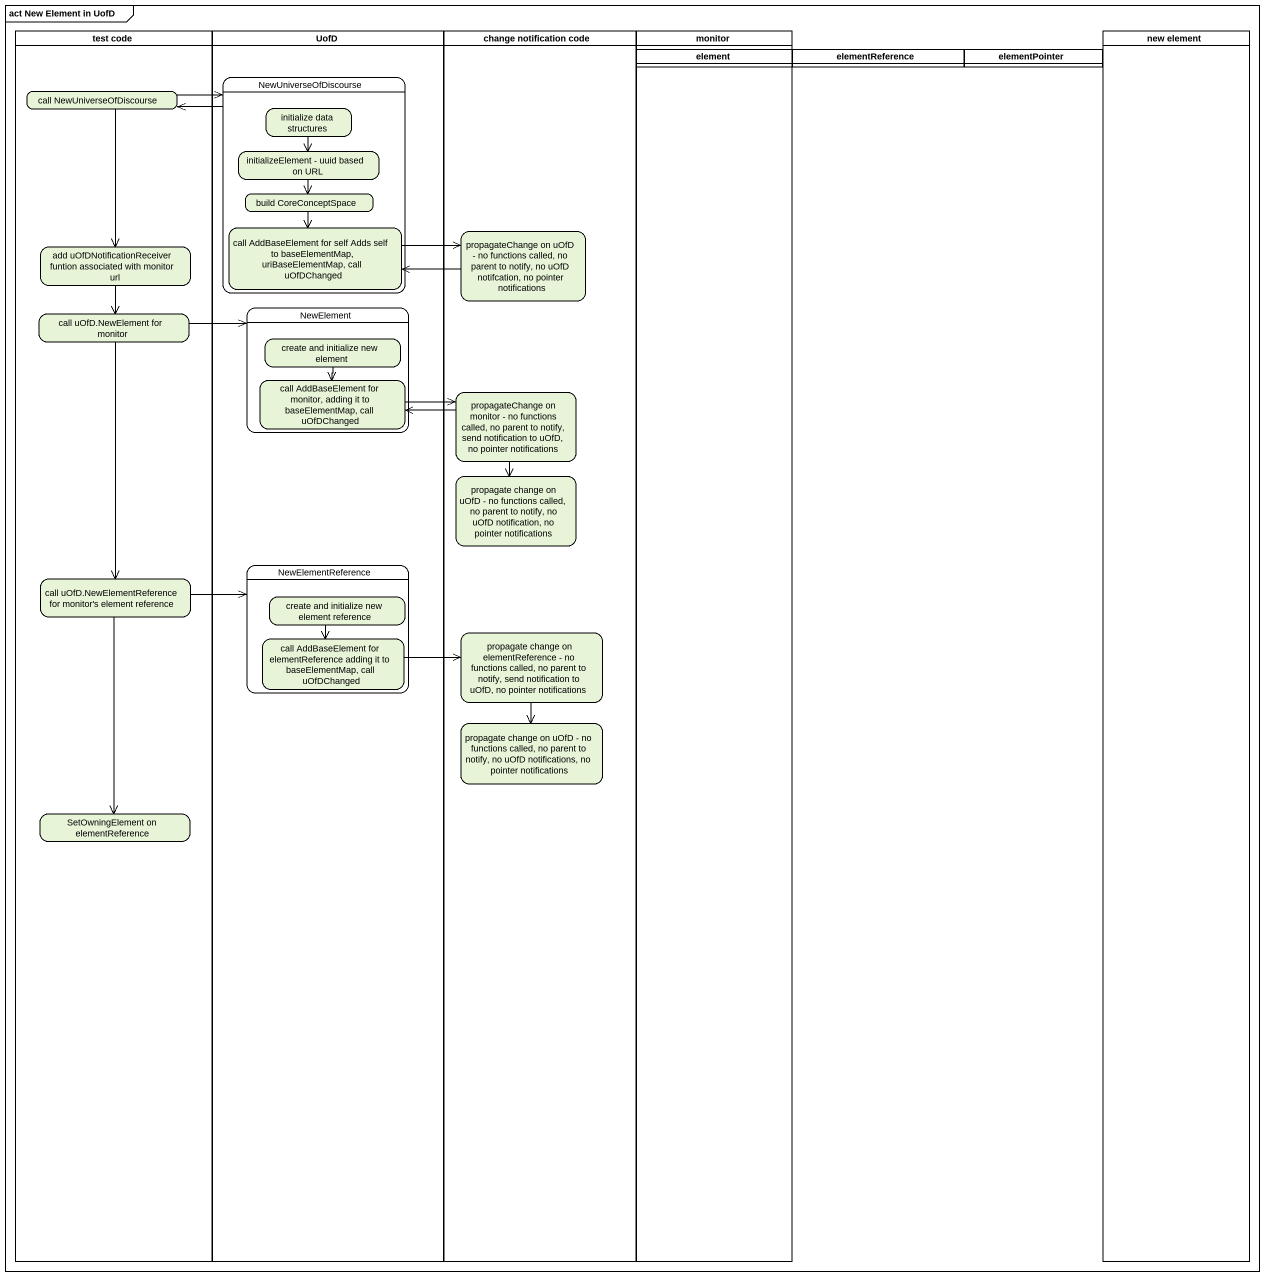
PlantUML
@startuml
mainframe act New Element in UofD
hide empty description
state "test code" as test_code <<partition>> {
  state "call NewUniverseOfDiscourse" as call_NewUniverseOfDiscourse
  state "add uOfDNotificationReceiver funtion associated with monitor url" as add_uOfDNotificationReceiver
  state "call uOfD.NewElement for monitor" as call_uOfD_NewElement_for
  state "call uOfD.NewElementReference for monitor's element reference" as call_uOfD
  state "SetOwningElement on elementReference" as SetOwningElement_on
}
state UofD <<partition>> {
  state NewUniverseOfDiscourse {
    state "initialize data structures" as initialize_data_structures
    state "initializeElement - uuid based on URL" as initializeElement_uuid
    state "call AddBaseElement for self Adds self to baseElementMap, uriBaseElementMap, call uOfDChanged" as call_AddBaseElement_for
    state "build CoreConceptSpace" as build_CoreConceptSpace
  }
  state NewElement {
    state "create and initialize new element" as create_and_initialize_new
    state "call AddBaseElement for monitor, adding it to baseElementMap, call uOfDChanged" as call_AddBaseElement_for_2
  }
  state NewElementReference {
    state "create and initialize new element reference" as create_and_initialize_new_2
    state "call AddBaseElement for elementReference adding it to baseElementMap, call uOfDChanged" as call_AddBaseElement_for_3
  }
}
state "change notification code" as change_notification_code <<partition>> {
  state "propagateChange on uOfD - no functions called, no parent to notify, no uOfD notifcation, no pointer notifications" as propagateChange_on_uOfD_no
  state "propagateChange on monitor - no functions called, no parent to notify, send notification to uOfD, no pointer notifications" as propagateChange_on_monitor
  state "propagate change on uOfD - no functions called, no parent to notify, no uOfD notification, no pointer notifications" as propagate_change_on_uOfD_no
  state "propagate change on elementReference - no functions called, no parent to notify, send notification to uOfD, no pointer notifications" as propagate_change_on
  state "propagate change on uOfD - no functions called, no parent to notify, no uOfD notifications, no pointer notifications" as propagate_change_on_uOfD_no_2
}
state monitor <<partition>> {
  state element <<partition>>
}
state "new element" as new_element <<partition>>
state elementReference <<partition>>
state elementPointer <<partition>>
call_NewUniverseOfDiscourse -right-> NewUniverseOfDiscourse
call_NewUniverseOfDiscourse --> add_uOfDNotificationReceiver
NewUniverseOfDiscourse -left-> call_NewUniverseOfDiscourse
initialize_data_structures --> initializeElement_uuid
initializeElement_uuid --> build_CoreConceptSpace
call_AddBaseElement_for -right-> propagateChange_on_uOfD_no
build_CoreConceptSpace --> call_AddBaseElement_for
add_uOfDNotificationReceiver --> call_uOfD_NewElement_for
propagateChange_on_uOfD_no -left-> call_AddBaseElement_for
call_uOfD_NewElement_for -right-> NewElement
call_uOfD_NewElement_for --> call_uOfD
create_and_initialize_new --> call_AddBaseElement_for_2
call_AddBaseElement_for_2 -right-> propagateChange_on_monitor
propagateChange_on_monitor -left-> call_AddBaseElement_for_2
propagateChange_on_monitor --> propagate_change_on_uOfD_no
call_uOfD -right-> NewElementReference
call_uOfD --> SetOwningElement_on
create_and_initialize_new_2 --> call_AddBaseElement_for_3
call_AddBaseElement_for_3 -right-> propagate_change_on
propagate_change_on --> propagate_change_on_uOfD_no_2
@enduml
